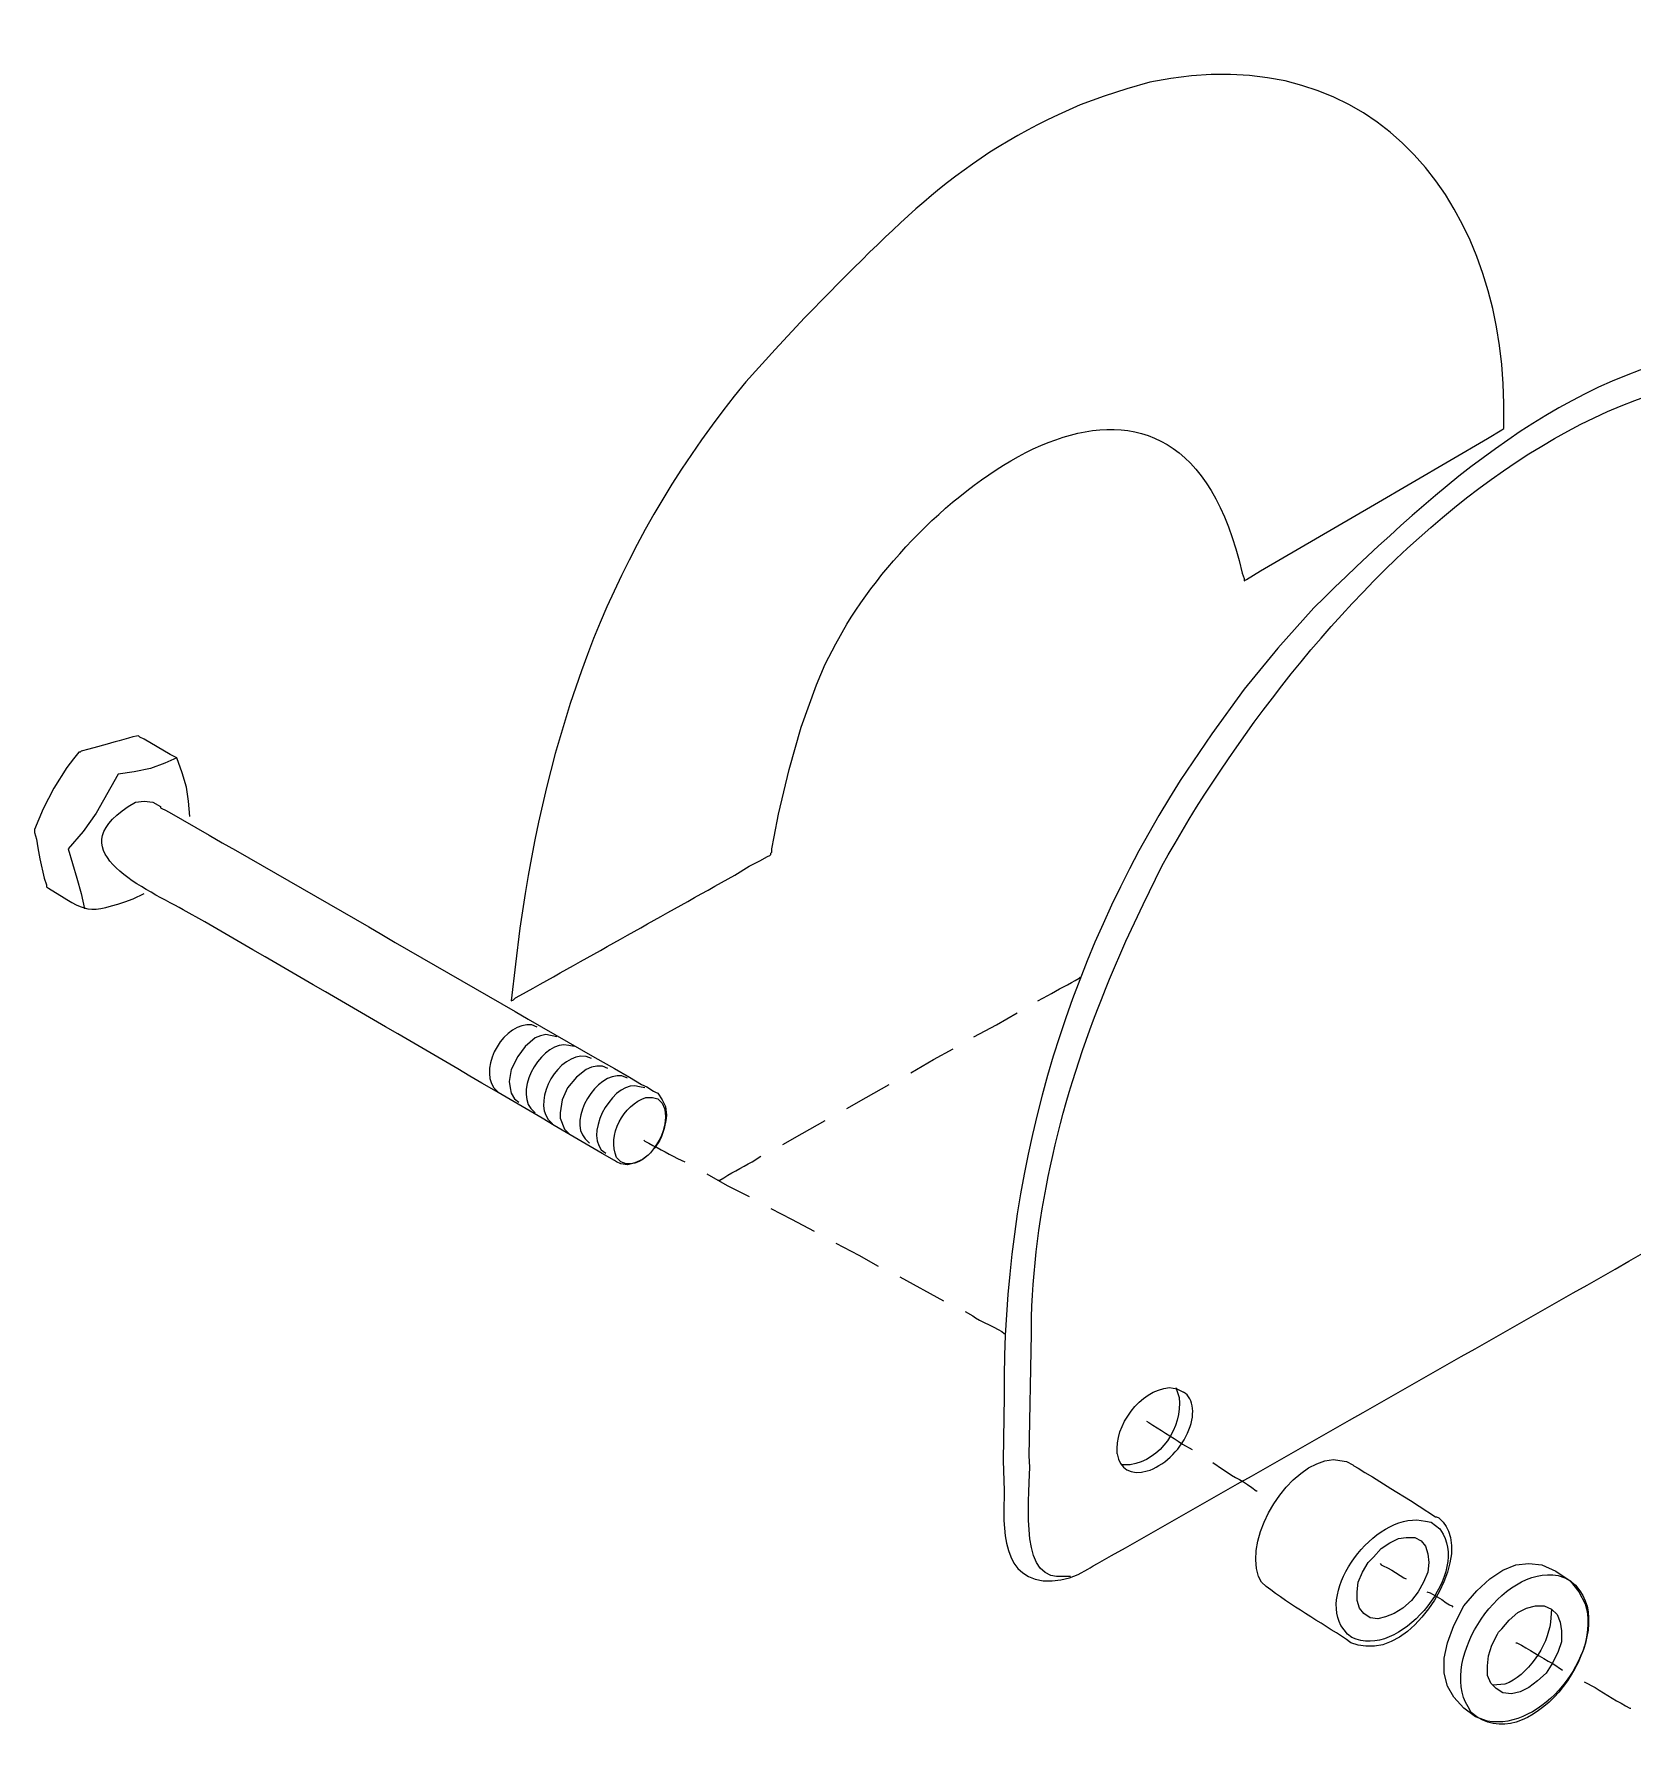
# Model space of a CAD drawing. Extents: x 0 to 593, y 0 to 274.
# Drawn here: x 426.19 to 430.85, y 61.12 to 66.13 of the extents above; entities that cross this region are included whole.
import ezdxf

# ---------------------------------------------------------------- set-up
doc = ezdxf.new("R2010")
doc.units = 0
doc.header["$LTSCALE"] = 0.3
doc.header["$MEASUREMENT"] = 0
doc.layers.add('1', color=1, linetype='CONTINUOUS')

msp = doc.modelspace()

# ---------------------------------------------------------------- linework, layer by layer
at = {"layer": '1', "color": 41, "lineweight": 13}
for points in [[(429.4433, 65.994), (429.3768, 65.975), (429.3102, 65.9528), (429.2405, 65.9275)], [(428.4358, 65.3065), (428.3503, 65.2146), (428.2648, 65.1196)], [(429.7126, 64.562), (429.7189, 64.5462), (429.7189, 64.5398), (429.7253, 64.543), (429.7664, 64.5683), (430.0991, 64.7616), (430.4286, 64.9548), (430.4698, 64.9802), (430.4761, 64.9834), (430.4761, 64.9992)], [(426.6427, 63.8523), (426.6395, 63.8967), (426.6332, 63.9379), (426.6205, 63.9791), (426.6047, 64.0234), (426.5857, 64.0329), (426.5096, 64.0773), (426.497, 64.0836), (426.4938, 64.0868)], [(426.4083, 64.0646), (426.3734, 64.0551), (426.3481, 64.0488), (426.3259, 64.0424), (426.3227, 64.0393), (426.3196, 64.0393), (426.3037, 64.0203), (426.2847, 63.9949), (426.2467, 63.9347), (426.215, 63.8745), (426.1897, 63.8143), (426.1897, 63.8048), (426.196, 63.7858), (426.1992, 63.7605), (426.2055, 63.7288), (426.2182, 63.6718), (426.2245, 63.6528), (426.2245, 63.6464), (426.2308, 63.6432)], [(426.6047, 64.0234), (426.5698, 64.0076), (426.5286, 63.9917), (426.4811, 63.9822), (426.4336, 63.9759), (426.3702, 63.8618), (426.3322, 63.808), (426.2879, 63.7573), (426.3132, 63.6718), (426.3259, 63.6274), (426.3354, 63.5831)], [(429.3261, 63.3771), (429.3736, 63.488), (429.4243, 63.5957), (429.4781, 63.7066)], [(426.478, 63.6116), (426.5096, 63.6274)], [(429.2374, 63.3803), (429.2405, 63.3835)], [(429.117, 63.3138), (429.1455, 63.3296)], [(428.9301, 63.2092), (428.9966, 63.2441), (429.0568, 63.2789)], [(427.6565, 63.2377), (427.6407, 63.2441)], [(427.7135, 63.2092), (427.6818, 63.2156), (427.666, 63.2124), (427.6502, 63.2061), (427.6216, 63.1807), (427.5995, 63.1522), (427.5805, 63.1142), (427.5741, 63.0793), (427.5773, 63.0603), (427.5805, 63.0445), (427.59, 63.0286), (427.6026, 63.0191)], [(427.7642, 63.1807), (427.7484, 63.1839)], [(428.7463, 63.1047), (428.8128, 63.1427), (428.8699, 63.1744)], [(427.8149, 63.1459), (427.7991, 63.1522)], [(427.8624, 63.1173), (427.8466, 63.1237), (427.8307, 63.1237), (427.8149, 63.1205), (427.7991, 63.1142), (427.7705, 63.092), (427.7452, 63.0603), (427.7294, 63.0255), (427.723, 62.9875), (427.723, 62.9716), (427.7357, 62.9399), (427.7484, 62.9273)], [(427.9194, 63.0888), (427.9036, 63.0952)], [(427.5298, 63.0603), (427.5424, 63.0476)], [(427.9701, 63.0603), (427.9543, 63.0635)], [(427.9733, 63.0318), (427.9923, 63.0318), (428.0082, 63.0286), (428.0208, 63.016), (428.0272, 63.0001)], [(428.5594, 63.0001), (428.6164, 63.0318), (428.683, 63.0698)], [(427.6375, 63.0001), (427.6502, 62.9875)], [(427.6882, 62.9684), (427.7008, 62.9558)], [(428.3725, 62.8956), (428.4295, 62.9273), (428.496, 62.9653)], [(427.7959, 62.9114), (427.8086, 62.8987)], [(427.8434, 62.8797), (427.8561, 62.8702)], [(427.9163, 62.8386), (427.9004, 62.8449), (427.8878, 62.8576)], [(428.2838, 62.8449), (428.3091, 62.8607)], [(428.1507, 62.81), (428.2109, 62.7752), (428.2743, 62.7435)], [(428.1856, 62.791), (428.1887, 62.791)], [(428.3376, 62.7087), (428.3978, 62.677), (428.4644, 62.6421)], [(428.5277, 62.6073), (428.5943, 62.5724), (428.6513, 62.5407)], [(428.7146, 62.5091), (428.8414, 62.4394)], [(428.9047, 62.4077), (428.9269, 62.395)], [(429.0916, 61.9863), (429.098, 62.3443), (429.098, 62.3918)], [(429.0188, 62.3443), (429.0219, 62.3443)], [(429.5003, 62.1859), (429.5225, 62.1828), (429.5415, 62.1732)], [(429.5193, 62.1859), (429.5288, 62.1574)], [(429.4338, 62.0877), (429.4401, 62.0845)], [(429.5383, 62.0212), (429.5669, 62.0053)], [(429.9787, 61.9768), (429.9977, 61.9737), (430.0167, 61.9705), (430.0357, 61.961), (430.0389, 61.9578), (430.0516, 61.9515), (430.0706, 61.9388), (430.0928, 61.9261), (430.1466, 61.8913), (430.2036, 61.8564), (430.229, 61.8406), (430.2765, 61.8089), (430.2797, 61.8089), (430.286, 61.8057), (430.2987, 61.7931), (430.3082, 61.7804), (430.3145, 61.7677), (430.3209, 61.7487)], [(429.3863, 61.961), (429.3609, 61.961)], [(429.627, 61.9673), (429.6556, 61.9483)], [(429.7538, 61.885), (429.7569, 61.885)], [(430.248, 61.7962), (430.2638, 61.7931), (430.2765, 61.7836), (430.2892, 61.7741), (430.2987, 61.7582)], [(430.1149, 61.6727), (430.1181, 61.6695), (430.1244, 61.6664), (430.1371, 61.66), (430.1498, 61.6537), (430.1846, 61.6315), (430.191, 61.6283)], [(430.4286, 61.2133), (430.3937, 61.226), (430.3589, 61.2513), (430.3304, 61.283), (430.3114, 61.3147), (430.3019, 61.3527), (430.3019, 61.3971), (430.3114, 61.4414), (430.3304, 61.4921), (430.3589, 61.5491), (430.3969, 61.5935), (430.4349, 61.6283), (430.4729, 61.6537), (430.511, 61.6695), (430.549, 61.6727), (430.587, 61.6695), (430.6282, 61.6505), (430.6694, 61.622), (430.6947, 61.5903), (430.7137, 61.5555)], [(429.212, 61.6347), (429.1708, 61.6347), (429.155, 61.6378)], [(429.7823, 61.6062), (429.7696, 61.6188), (429.7601, 61.6347)], [(430.6345, 61.6378), (430.6535, 61.6315), (430.6694, 61.622), (430.6852, 61.6093), (430.6979, 61.5935)], [(430.2512, 61.5903), (430.2607, 61.5872), (430.2955, 61.5681), (430.3082, 61.5586), (430.3177, 61.5523), (430.324, 61.5491), (430.3272, 61.546)], [(430.6155, 61.5396), (430.6123, 61.5016)], [(430.0326, 61.4573), (430.0199, 61.4668), (430.0009, 61.4921)], [(430.0738, 61.4319), (430.0516, 61.4351), (430.0294, 61.4414), (430.0262, 61.4446), (430.0167, 61.4509)], [(430.511, 61.4414), (430.5141, 61.4414)], [(430.6187, 61.3812), (430.6472, 61.3622)], [(430.4793, 61.321), (430.4444, 61.3179)], [(430.7105, 61.3274), (430.7422, 61.3115)], [(430.3969, 61.226), (430.3811, 61.2387), (430.3716, 61.2545)], [(430.8436, 61.2513), (430.8468, 61.2513)]]:
    msp.add_lwpolyline(points, dxfattribs=at)
for points in [[(429.9217, 64.4606), (429.8171, 64.3434), (429.7189, 64.223), (429.6239, 64.0931), (429.532, 63.9569, 0.145033), (429.0188, 62.1606), (429.0156, 61.9737), (429.0188, 61.885)], [(427.6216, 63.6274), (427.6058, 63.526), (427.5931, 63.4215), (427.5805, 63.3138), (427.5868, 63.3169), (427.5931, 63.3233), (427.6058, 63.3296, -0.000219), (428.2331, 63.6813), (428.2743, 63.7066), (428.306, 63.7225), (428.3281, 63.7351), (428.3345, 63.7383), (428.3376, 63.7415), (428.3376, 63.7446), (428.3408, 63.7478), (428.3408, 63.7573), (428.3471, 63.7922), (428.3598, 63.8587), (428.3915, 63.9886), (428.4263, 64.1121), (428.4707, 64.2357), (428.496, 64.2959), (428.5277, 64.3561), (428.5594, 64.4131)], [(426.4843, 63.8935), (426.5096, 63.8967), (426.535, 63.8935), (426.5572, 63.8809), (426.5572, 63.8777), (426.5635, 63.8745), (426.5698, 63.8714), (426.5825, 63.865, -0.000418), (427.8244, 63.149), (427.8814, 63.1173), (427.9258, 63.092), (427.9606, 63.0698), (427.9765, 63.0635), (427.9955, 63.0508), (428.0018, 63.0476), (428.0082, 63.0445), (428.0208, 63.0255), (428.0303, 63.0065), (428.0335, 62.9811)], [(427.9638, 62.8512), (427.9416, 62.8417), (427.9194, 62.8354), (427.9004, 62.8386), (427.8878, 62.8449), (427.8814, 62.8481, 0.001684), (426.7568, 63.5039), (426.6871, 63.545), (426.6237, 63.5799)], [(429.1582, 61.622), (429.1835, 61.6252), (429.2089, 61.6315), (429.2342, 61.641), (429.2627, 61.6568), (429.2691, 61.66), (429.2786, 61.6664), (429.2912, 61.6727, -0.000046), (431.9017, 63.1585), (431.9461, 63.1839), (431.9619, 63.1934), (431.9746, 63.1997), (431.9841, 63.2061), (431.9905, 63.2092), (431.9936, 63.2092), (432.0253, 63.2314), (432.0538, 63.2504), (432.1045, 63.2884)], [(427.967, 62.9082), (427.9701, 62.9051, -0.002703), (428.0652, 62.8544), (428.0874, 62.8449)]]:
    msp.add_lwpolyline(points, format="xyb", dxfattribs=at)
for points in [[(430.2353, 61.7392), (430.248, 61.7234), (430.2543, 61.7012), (430.2575, 61.6759), (430.2543, 61.6473), (430.2417, 61.6188), (430.2258, 61.5903), (430.2068, 61.565), (430.1815, 61.5428), (430.1561, 61.527), (430.1308, 61.5175), (430.1086, 61.5111), (430.0864, 61.5143), (430.0674, 61.527), (430.0547, 61.5428), (430.0484, 61.565), (430.0484, 61.5903), (430.0516, 61.6188), (430.0642, 61.6473), (430.0801, 61.6759), (430.0959, 61.6917), (430.1181, 61.717), (430.1435, 61.7329), (430.1688, 61.7456), (430.191, 61.7487), (430.2163, 61.7487)], [(430.6155, 61.5396), (430.6313, 61.5238), (430.6408, 61.5016), (430.644, 61.4763), (430.644, 61.4446), (430.6345, 61.4161), (430.6187, 61.3844), (430.5997, 61.3527), (430.5743, 61.3305), (430.549, 61.3115), (430.5236, 61.2989), (430.4983, 61.2925), (430.4729, 61.2957), (430.4539, 61.3084), (430.4381, 61.3242), (430.4286, 61.3464), (430.4286, 61.3749), (430.4317, 61.4034), (430.4413, 61.4351), (430.4571, 61.4668), (430.4603, 61.4731), (430.4698, 61.4826), (430.4919, 61.5079), (430.5173, 61.5301), (430.5426, 61.5428), (430.568, 61.5491), (430.5933, 61.5491)]]:
    msp.add_lwpolyline(points, close=True, dxfattribs=at)
msp.add_ellipse((429.458, 62.0604), major_axis=(0.0882, 0.1094), ratio=0.608121, start_param=2.616443, end_param=6.350988, dxfattribs=at)
for points in [[(430.4761, 64.9992), (430.4922, 65.62), (430.1078, 66.1333), (429.4433, 65.994)], [(429.2405, 65.9275), (428.8863, 65.7788), (428.7067, 65.5792), (428.4358, 65.3065)], [(429.4781, 63.7066), (429.8788, 64.4248), (430.7217, 65.3895), (431.6578, 65.1006)], [(428.5594, 64.4131), (428.8287, 64.8507), (429.5312, 65.3604), (429.7126, 64.562)], [(431.0844, 65.2115), (430.6195, 65.1288), (430.2486, 64.7792), (429.9217, 64.4606)], [(428.2648, 65.1196), (427.8986, 64.6739), (427.7128, 64.1908), (427.6216, 63.6274)], [(426.4938, 64.0868), (426.4813, 64.0875), (426.4203, 64.0674), (426.4083, 64.0646)], [(426.6237, 63.5799), (426.4989, 63.6491), (426.2478, 63.7577), (426.4843, 63.8935)], [(426.2308, 63.6432), (426.3451, 63.5713), (426.341, 63.5647), (426.478, 63.6116)], [(429.098, 62.3918), (429.1088, 62.7305), (429.1958, 63.0653), (429.3261, 63.3771)], [(429.1455, 63.3296), (429.1759, 63.347), (429.2069, 63.3632), (429.2374, 63.3803)], [(427.6407, 63.2441), (427.5622, 63.2541), (427.4854, 63.1251), (427.5298, 63.0603)], [(427.7484, 63.1839), (427.6747, 63.2024), (427.5903, 63.0603), (427.6375, 63.0001)], [(427.7991, 63.1522), (427.7185, 63.1629), (427.6433, 63.0272), (427.6882, 62.9684)], [(427.9036, 63.0952), (427.8283, 63.1063), (427.7457, 62.9696), (427.7959, 62.9114)], [(427.9543, 63.0635), (427.885, 63.0872), (427.7951, 62.9402), (427.8434, 62.8797)], [(427.8878, 62.8576), (427.8591, 62.9198), (427.9082, 63.013), (427.9733, 63.0318)], [(428.0272, 63.0001), (428.0463, 62.9417), (427.9846, 62.8314), (427.9163, 62.8386)], [(428.0335, 62.9811), (428.0279, 62.9245), (428.0094, 62.8862), (427.9638, 62.8512)], [(428.1887, 62.791), (428.2195, 62.8107), (428.2517, 62.8274), (428.2838, 62.8449)], [(428.9269, 62.395), (428.9443, 62.3811), (429.0053, 62.3563), (429.0188, 62.3443)], [(429.3483, 61.9927), (429.3399, 62.0755), (429.414, 62.1782), (429.5003, 62.1859)], [(429.5288, 62.1574), (429.5388, 62.0694), (429.4759, 61.9743), (429.3863, 61.961)], [(429.4401, 62.0845), (429.4729, 62.0634), (429.5061, 62.0431), (429.5383, 62.0212)], [(429.155, 61.6378), (429.055, 61.6704), (429.1017, 61.9194), (429.0916, 61.9863)], [(429.7601, 61.6347), (429.7185, 61.7565), (429.8484, 61.9661), (429.9787, 61.9768)], [(429.6556, 61.9483), (429.6924, 61.9211), (429.7172, 61.9146), (429.7538, 61.885)], [(429.0188, 61.885), (429.0148, 61.7797), (429.0083, 61.6149), (429.1582, 61.622)], [(430.0009, 61.4921), (429.9368, 61.6113), (430.1136, 61.8314), (430.248, 61.7962)], [(430.2987, 61.7582), (430.3703, 61.6338), (430.1684, 61.3909), (430.0326, 61.4573)], [(430.3209, 61.7487), (430.3461, 61.6311), (430.2058, 61.4161), (430.0738, 61.4319)], [(430.3716, 61.2545), (430.2868, 61.3957), (430.4712, 61.6695), (430.6345, 61.6378)], [(430.0167, 61.4509), (429.9397, 61.5031), (429.8548, 61.5498), (429.7823, 61.6062)], [(430.6979, 61.5935), (430.8027, 61.4489), (430.5638, 61.1155), (430.3969, 61.226)], [(430.7137, 61.5555), (430.7613, 61.4018), (430.5843, 61.1845), (430.4286, 61.2133)], [(430.6123, 61.5016), (430.6037, 61.4333), (430.5451, 61.3443), (430.4793, 61.321)], [(430.5141, 61.4414), (430.5502, 61.4236), (430.5829, 61.3997), (430.6187, 61.3812)], [(430.7422, 61.3115), (430.775, 61.2912), (430.8092, 61.2688), (430.8436, 61.2513)]]:
    msp.add_open_spline(points, degree=3, dxfattribs=at)

doc.saveas('drawing.dxf')
